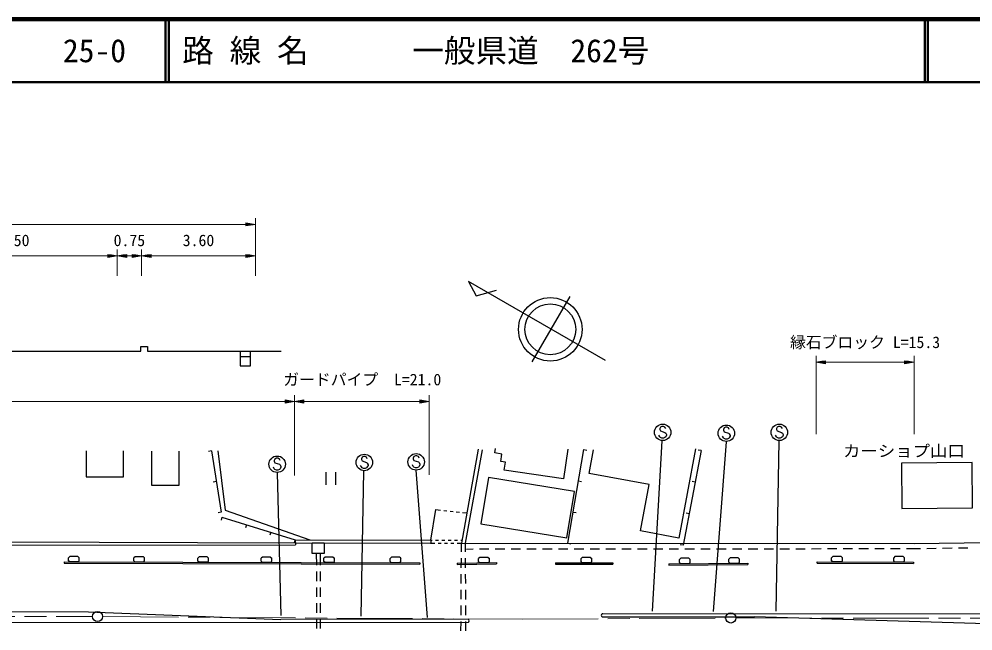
# Model space of a CAD drawing. Units: millimetres, scale not verified. Extents: x 40000 to 680000, y 20000 to 380000.
# Drawn here: x 154593 to 305368, y 283199 to 380000 of the extents above; entities that cross this region are included whole.
import ezdxf
from ezdxf.enums import TextEntityAlignment as Align

# ---------------------------------------------------------------- set-up
doc = ezdxf.new("R2010")
doc.units = ezdxf.units.MM
doc.header["$LTSCALE"] = 1000
doc.linetypes.add('CHAIN', pattern=[18.5, 12, -1.5, 3.5, -1.5])
for name, color, linetype, lineweight in [('M-BGD', 7, 'Continuous', 25), ('M-BMK', 2, 'CHAIN', 13), ('M-BMK-SRVR', 3, 'Continuous', 25), ('M-STR-HTXT', 7, 'Continuous', 13), ('M-STR-STRC', 7, 'Continuous', 25), ('M-STR-STRD', 7, 'Continuous', 25), ('M-TTL', 2, 'Continuous', 140), ('M-TTL-LINE', 7, 'Continuous', 50)]:
    doc.layers.add(name, color=color, linetype=linetype, lineweight=lineweight)
doc.layers.add('M-TTL-TXT', color=7, linetype='Continuous')
doc.styles.add('ＭＳ ゴシック', font='')
doc.styles.get('ＭＳ ゴシック').set_extended_font_data('MS Gothic')

msp = doc.modelspace()

# ---------------------------------------------------------------- linework, layer by layer
at = {"layer": 'M-BGD'}
for p, q in [((225651, 338500), (226838, 336188)), ((247294, 325987), (225651, 338500)), ((226838, 336188), (230070, 337087)), ((235690, 325789), (241702, 336114)), ((191170, 326583), (189515, 326583)), ((165180, 311712), (165180, 307577)), ((175506, 311620), (175506, 306260)), ((185030, 311671), (184535, 311594)), ((185030, 311671), (186540, 301987)), ((224591, 297079), (227205, 311970)), ((225165, 297079), (227848, 311854)), ((229789, 311352), (229889, 312042)), ((230928, 311187), (229789, 311352)), ((230755, 309992), (230928, 311187)), ((241316, 311950), (240638, 307268)), ((241316, 297067), (243839, 311891)), ((243839, 311891), (244332, 311807)), ((243839, 311891), (244332, 311807)), ((244722, 308116), (245414, 311835)), ((261504, 312028), (258876, 297901)), ((262406, 311726), (259581, 296752)), ((262406, 311726), (261915, 311819)), ((231463, 309890), (230755, 309992)), ((231280, 308622), (231463, 309890)), ((203102, 308323), (203102, 306323)), ((204602, 308323), (204602, 306323)), ((240638, 307268), (231280, 308622)), ((254169, 306359), (244722, 308116)), ((185785, 306829), (185291, 306752)), ((228780, 307483), (227584, 300158)), ((242363, 305266), (228780, 307483)), ((242998, 306950), (243491, 306866)), ((252805, 299030), (254169, 306359)), ((261464, 306735), (260973, 306827)), ((241167, 297940), (242363, 305266)), ((186540, 301987), (186046, 301910)), ((186540, 301987), (186046, 301910)), ((220486, 302388), (221219, 302313)), ((221717, 302262), (222214, 302212)), ((222712, 302161), (223209, 302110)), ((223707, 302060), (224204, 302009)), ((224701, 301958), (225435, 301883)), ((242157, 302008), (242650, 301925)), ((260523, 301743), (260031, 301836)), ((186664, 301190), (186517, 300713)), ((186664, 301190), (198247, 297611)), ((227584, 300158), (241167, 297940)), ((190525, 299997), (190378, 299520)), ((194386, 298804), (194239, 298327)), ((258876, 297901), (252805, 299030)), ((198247, 297611), (198099, 297134)), ((198247, 297611), (198099, 297134)), ((198246, 297142), (219654, 297109)), ((198247, 297611), (198283, 296837)), ((219652, 297109), (220335, 297104)), ((219655, 297578), (219654, 297109)), ((219655, 297578), (219914, 297576)), ((220414, 297573), (220914, 297570)), ((220835, 297101), (221335, 297098)), ((221414, 297567), (221914, 297564)), ((221835, 297095), (222335, 297092)), ((222414, 297561), (222914, 297558)), ((222835, 297089), (223335, 297086)), ((223414, 297555), (223914, 297552)), ((223835, 297083), (224518, 297079)), ((224414, 297549), (224673, 297548)), ((224511, 295699), (224518, 297079)), ((225171, 295699), (225165, 297079)), ((241316, 297067), (241809, 296983)), ((226355, 296110), (225336, 296109)), ((228855, 296112), (227355, 296111)), ((231355, 296115), (229855, 296113)), ((233855, 296117), (232355, 296116)), ((236355, 296120), (234855, 296118)), ((238855, 296122), (237355, 296121)), ((241355, 296124), (239855, 296123)), ((243855, 296127), (242355, 296125)), ((246355, 296129), (244855, 296128)), ((248855, 296132), (247355, 296130)), ((251355, 296134), (249855, 296133)), ((253855, 296136), (252355, 296135)), ((256355, 296139), (254855, 296137)), ((258855, 296141), (257355, 296140)), ((259581, 296752), (259090, 296845)), ((259581, 296752), (259090, 296845)), ((261355, 296144), (259855, 296142)), ((263855, 296146), (262355, 296144)), ((266355, 296148), (264855, 296147)), ((268855, 296151), (267355, 296149)), ((271355, 296153), (269855, 296152)), ((273855, 296156), (272355, 296154)), ((276355, 296158), (274855, 296156)), ((278855, 296160), (277355, 296159)), ((281355, 296163), (279855, 296161)), ((283855, 296165), (282355, 296164)), ((286355, 296167), (284855, 296166)), ((288855, 296170), (287355, 296168)), ((291355, 296172), (289855, 296171)), ((293855, 296175), (292355, 296173)), ((295874, 296177), (294855, 296176)), ((297073, 296195), (295874, 296177)), ((299573, 296233), (298073, 296210)), ((302073, 296271), (300573, 296248)), ((304572, 296309), (303072, 296286)), ((162603, 294963), (162403, 294777)), ((162403, 294294), (162403, 294777)), ((162603, 294109), (162403, 294294)), ((163905, 294963), (162603, 294963)), ((163905, 294109), (162603, 294109)), ((163905, 294963), (164105, 294777)), ((163905, 294109), (164105, 294294)), ((164105, 294294), (164105, 294777)), ((172934, 294940), (172734, 294754)), ((172734, 294271), (172734, 294754)), ((172934, 294086), (172734, 294271)), ((174236, 294940), (172934, 294940)), ((174236, 294086), (172934, 294086)), ((174236, 294940), (174436, 294754)), ((174236, 294086), (174436, 294271)), ((174436, 294271), (174436, 294754)), ((183043, 294917), (182843, 294732)), ((182843, 294249), (182843, 294732)), ((183043, 294063), (182843, 294249)), ((184345, 294917), (183043, 294917)), ((184345, 294063), (183043, 294063)), ((184345, 294917), (184545, 294732)), ((184345, 294063), (184545, 294249)), ((184545, 294249), (184545, 294732)), ((193049, 294895), (192849, 294709)), ((192849, 294226), (192849, 294709)), ((193049, 294041), (192849, 294226)), ((194351, 294895), (193049, 294895)), ((194351, 294041), (193049, 294041)), ((194351, 294895), (194551, 294709)), ((194351, 294041), (194551, 294226)), ((194551, 294226), (194551, 294709)), ((201577, 295451), (201582, 293583)), ((202177, 295453), (202182, 293585)), ((202952, 294873), (202752, 294687)), ((202752, 294204), (202752, 294687)), ((202952, 294019), (202752, 294204)), ((204253, 294873), (202952, 294873)), ((204253, 294019), (202952, 294019)), ((204253, 294873), (204453, 294687)), ((204253, 294019), (204453, 294204)), ((204453, 294204), (204453, 294687)), ((213460, 294850), (213260, 294664)), ((213260, 294181), (213260, 294664)), ((213460, 293995), (213260, 294181)), ((214762, 294850), (213460, 294850)), ((214762, 294850), (214962, 294664)), ((214762, 293995), (214962, 294181)), ((214962, 294181), (214962, 294664)), ((224498, 293199), (224506, 294699)), ((225180, 293199), (225174, 294699)), ((227428, 294827), (227228, 294642)), ((227228, 294159), (227228, 294642)), ((227428, 293973), (227228, 294159)), ((228730, 294827), (227428, 294827)), ((228730, 294827), (228930, 294642)), ((228730, 293973), (228930, 294159)), ((228930, 294159), (228930, 294642)), ((243626, 294830), (243426, 294645)), ((243426, 294162), (243426, 294645)), ((243626, 293976), (243426, 294162)), ((244927, 294830), (243626, 294830)), ((244927, 294830), (245127, 294645)), ((244927, 293976), (245127, 294162)), ((245127, 294162), (245127, 294645)), ((259174, 294692), (258974, 294507)), ((258974, 294024), (258974, 294507)), ((259174, 293838), (258974, 294024)), ((260476, 294692), (259174, 294692)), ((260476, 294692), (260676, 294507)), ((260476, 293838), (260676, 294024)), ((260676, 294024), (260676, 294507)), ((266977, 294748), (266777, 294563)), ((266777, 294080), (266777, 294563)), ((266977, 293894), (266777, 294080)), ((268279, 294748), (266977, 294748)), ((268279, 294748), (268479, 294563)), ((268279, 293894), (268479, 294080)), ((268479, 294080), (268479, 294563)), ((283235, 294962), (283035, 294776)), ((283035, 294293), (283035, 294776)), ((283235, 294108), (283035, 294293)), ((284537, 294962), (283235, 294962)), ((284537, 294962), (284737, 294776)), ((284537, 294108), (284737, 294293)), ((284737, 294293), (284737, 294776)), ((293049, 294950), (292849, 294765)), ((292849, 294282), (292849, 294765)), ((293049, 294096), (292849, 294282)), ((294351, 294950), (293049, 294950)), ((294351, 294950), (294551, 294765)), ((294351, 294096), (294551, 294282)), ((294551, 294282), (294551, 294765)), ((201585, 292583), (201588, 291083)), ((202185, 292585), (202188, 291085)), ((214762, 293995), (213460, 293995)), ((224486, 290699), (224493, 292199)), ((225189, 290699), (225184, 292199)), ((201591, 290083), (201594, 288583)), ((202191, 290085), (202194, 288585)), ((224473, 288200), (224480, 289700)), ((225199, 288199), (225193, 289699)), ((201597, 287583), (201601, 286083)), ((202197, 287585), (202201, 286085)), ((224460, 285700), (224468, 287200)), ((225208, 285699), (225203, 287199)), ((201603, 285083), (201607, 283583)), ((202203, 285085), (202207, 283585)), ((224447, 283200), (224455, 284700)), ((225218, 283199), (225212, 284699))]:
    msp.add_line(p, q, dxfattribs=at)
for points in [[(72171, 322213), (73472, 327489), (89801, 327489), (89801, 328396), (90658, 328396), (90658, 327489), (128593, 327489), (128593, 328327), (135997, 328327), (135997, 327484), (173863, 327484), (173863, 328194), (174883, 328194), (174883, 327470), (196003, 327470)], [(189515, 327470), (189515, 325149), (191170, 325149), (191170, 327470)], [(165180, 307577), (171117, 307577), (171117, 311712)], [(175506, 306260), (179919, 306260), (179919, 311620)], [(186018, 311689), (187167, 302327), (200563, 297608)], [(198247, 297611), (219655, 297578), (220486, 302388)], [(67115, 300833), (89695, 297533), (198283, 297142)], [(67116, 300128), (89043, 296714), (198283, 296837)], [(224518, 297079), (296077, 297029), (311896, 297224), (340146, 297094)]]:
    msp.add_lwpolyline(points, dxfattribs=at)
for points in [[(294149, 302587), (305319, 302660), (305272, 309822), (294102, 309749)], [(200927, 297138), (202838, 297135), (202836, 295452), (200925, 295455)]]:
    msp.add_lwpolyline(points, close=True, dxfattribs=at)
for radius in [5016, 4013]:
    msp.add_circle((238562, 330911), radius, dxfattribs=at)
at = {"layer": 'M-BMK'}
for p, q in [((67930, 285470), (166205, 285472)), ((267913, 285250), (366952, 285166))]:
    msp.add_line(p, q, dxfattribs=at)
msp.add_lwpolyline([(167805, 285467), (234134, 285048), (266313, 285246)], dxfattribs=at)
at = {"layer": 'M-BMK-SRVR'}
for centre in [(167005, 285472), (267113, 285251)]:
    msp.add_circle(centre, 800, dxfattribs=at)
at = {"layer": 'M-STR-HTXT'}
for p, q in [((191955, 339404), (191955, 348524)), ((137385, 347524), (170107, 347524)), ((170107, 347524), (173948, 347524)), ((173948, 347524), (190455, 347524)), ((191955, 347524), (190455, 347774)), ((190455, 347774), (190455, 347274)), ((190755, 347724), (190455, 347724)), ((190455, 347674), (191055, 347674)), ((191355, 347624), (190455, 347624)), ((190455, 347574), (191655, 347574)), ((191955, 347524), (190455, 347274)), ((191955, 347524), (190455, 347524)), ((190455, 347474), (191655, 347474)), ((191355, 347424), (190455, 347424)), ((190455, 347374), (191055, 347374)), ((190755, 347324), (190455, 347324)), ((138885, 342524), (168607, 342524)), ((170107, 342524), (168607, 342774)), ((168607, 342774), (168607, 342274)), ((168907, 342724), (168607, 342724)), ((168607, 342674), (169207, 342674)), ((169507, 342624), (168607, 342624)), ((168607, 342574), (169807, 342574)), ((170107, 342524), (168607, 342274)), ((170107, 342524), (168607, 342524)), ((168607, 342474), (169807, 342474)), ((169507, 342424), (168607, 342424)), ((168607, 342374), (169207, 342374)), ((168907, 342324), (168607, 342324)), ((170107, 339404), (170107, 343524)), ((170107, 342524), (171607, 342774)), ((170107, 342524), (171607, 342274)), ((170107, 342524), (171607, 342524)), ((171607, 342574), (170407, 342574)), ((171607, 342474), (170407, 342474)), ((170707, 342624), (171607, 342624)), ((170707, 342424), (171607, 342424)), ((171607, 342674), (171007, 342674)), ((171607, 342374), (171007, 342374)), ((171307, 342724), (171607, 342724)), ((171307, 342324), (171607, 342324)), ((171607, 342274), (171607, 342774)), ((171607, 342524), (172448, 342524)), ((173948, 342524), (172448, 342774)), ((172448, 342774), (172448, 342274)), ((172748, 342724), (172448, 342724)), ((172448, 342674), (173048, 342674)), ((173348, 342624), (172448, 342624)), ((172448, 342574), (173648, 342574)), ((173948, 342524), (172448, 342274)), ((173948, 342524), (172448, 342524)), ((172448, 342474), (173648, 342474)), ((173348, 342424), (172448, 342424)), ((172448, 342374), (173048, 342374)), ((172748, 342324), (172448, 342324)), ((173948, 339404), (173948, 343524)), ((173948, 342524), (175448, 342774)), ((173948, 342524), (175448, 342274)), ((173948, 342524), (175448, 342524)), ((175448, 342574), (174248, 342574)), ((175448, 342474), (174248, 342474)), ((174548, 342624), (175448, 342624)), ((174548, 342424), (175448, 342424)), ((175448, 342674), (174848, 342674)), ((175448, 342374), (174848, 342374)), ((175148, 342724), (175448, 342724)), ((175148, 342324), (175448, 342324)), ((175448, 342274), (175448, 342774)), ((175448, 342524), (190455, 342524)), ((191955, 342524), (190455, 342774)), ((190455, 342774), (190455, 342274)), ((190755, 342724), (190455, 342724)), ((190455, 342674), (191055, 342674)), ((191355, 342624), (190455, 342624)), ((190455, 342574), (191655, 342574)), ((191955, 342524), (190455, 342274)), ((191955, 342524), (190455, 342524)), ((190455, 342474), (191655, 342474)), ((191355, 342424), (190455, 342424)), ((190455, 342374), (191055, 342374)), ((190755, 342324), (190455, 342324)), ((280577, 314310), (280577, 326704)), ((280577, 325704), (282077, 325954)), ((280577, 325704), (282077, 325454)), ((280577, 325704), (282077, 325704)), ((282077, 325754), (280877, 325754)), ((281177, 325804), (282077, 325804)), ((282077, 325854), (281477, 325854)), ((281777, 325904), (282077, 325904)), ((282077, 325454), (282077, 325954)), ((282077, 325704), (294565, 325704)), ((296065, 325704), (294565, 325954)), ((294565, 325954), (294565, 325454)), ((294865, 325904), (294565, 325904)), ((294565, 325854), (295165, 325854)), ((295465, 325804), (294565, 325804)), ((294565, 325754), (295765, 325754)), ((296065, 325704), (294565, 325454)), ((296065, 325704), (294565, 325704)), ((296065, 314310), (296065, 326704)), ((282077, 325654), (280877, 325654)), ((281177, 325604), (282077, 325604)), ((282077, 325554), (281477, 325554)), ((281777, 325504), (282077, 325504)), ((294565, 325654), (295765, 325654)), ((295465, 325604), (294565, 325604)), ((294565, 325554), (295165, 325554)), ((294865, 325504), (294565, 325504)), ((198128, 319508), (196628, 319758)), ((196628, 319758), (196628, 319258)), ((196928, 319708), (196628, 319708)), ((196628, 319658), (197228, 319658)), ((198128, 307815), (198128, 320508)), ((198128, 319508), (199628, 319758)), ((199628, 319658), (199028, 319658)), ((199328, 319708), (199628, 319708)), ((199628, 319258), (199628, 319758)), ((219418, 319508), (217918, 319758)), ((217918, 319758), (217918, 319258)), ((218218, 319708), (217918, 319708)), ((217918, 319658), (218518, 319658)), ((219418, 307890), (219418, 320508)), ((68611, 319508), (196628, 319508)), ((197528, 319608), (196628, 319608)), ((196628, 319558), (197828, 319558)), ((198128, 319508), (196628, 319258)), ((198128, 319508), (196628, 319508)), ((196628, 319458), (197828, 319458)), ((197528, 319408), (196628, 319408)), ((196628, 319358), (197228, 319358)), ((196928, 319308), (196628, 319308)), ((198128, 319508), (199628, 319258)), ((198128, 319508), (199628, 319508)), ((199628, 319558), (198428, 319558)), ((199628, 319458), (198428, 319458)), ((198728, 319608), (199628, 319608)), ((198728, 319408), (199628, 319408)), ((199628, 319358), (199028, 319358)), ((199328, 319308), (199628, 319308)), ((199628, 319508), (217918, 319508)), ((218818, 319608), (217918, 319608)), ((217918, 319558), (219118, 319558)), ((219418, 319508), (217918, 319258)), ((219418, 319508), (217918, 319508)), ((217918, 319458), (219118, 319458)), ((218818, 319408), (217918, 319408)), ((217918, 319358), (218518, 319358)), ((218218, 319308), (217918, 319308))]:
    msp.add_line(p, q, dxfattribs=at)
at = {"layer": 'M-STR-STRC'}
for p, q in [((255980, 315445), (255862, 315209)), ((255862, 315209), (255862, 315091)), ((256216, 315564), (255980, 315445)), ((256453, 315564), (256216, 315564)), ((256689, 315445), (256453, 315564)), ((256807, 315209), (256689, 315445)), ((266037, 315306), (265919, 315069)), ((266273, 315424), (266037, 315306)), ((266510, 315424), (266273, 315424)), ((266746, 315306), (266510, 315424)), ((266864, 315069), (266746, 315306)), ((274418, 315445), (274300, 315209)), ((274300, 315209), (274300, 315091)), ((274654, 315564), (274418, 315445)), ((274890, 315564), (274654, 315564)), ((275127, 315445), (274890, 315564)), ((275245, 315209), (275127, 315445)), ((255862, 313909), (255743, 314145)), ((255862, 315091), (255980, 314854)), ((255980, 313791), (255862, 313909)), ((255980, 314854), (256689, 314618)), ((256216, 313673), (255980, 313791)), ((256453, 313673), (256216, 313673)), ((256689, 313791), (256453, 313673)), ((256689, 314618), (256807, 314500)), ((256807, 313909), (256689, 313791)), ((256807, 314500), (256925, 314264)), ((256925, 314145), (256807, 313909)), ((256925, 314264), (256925, 314145)), ((265919, 313769), (265801, 314006)), ((265919, 315069), (265919, 314951)), ((265919, 314951), (266037, 314715)), ((266037, 313651), (265919, 313769)), ((266037, 314715), (266746, 314478)), ((266273, 313533), (266037, 313651)), ((266746, 313651), (266510, 313533)), ((266746, 314478), (266864, 314360)), ((266864, 313769), (266746, 313651)), ((266864, 314360), (266982, 314124)), ((266982, 314006), (266864, 313769)), ((266982, 314124), (266982, 314006)), ((274300, 313909), (274181, 314145)), ((274300, 315091), (274418, 314854)), ((274418, 313791), (274300, 313909)), ((274418, 314854), (275127, 314618)), ((274654, 313673), (274418, 313791)), ((274890, 313673), (274654, 313673)), ((275127, 313791), (274890, 313673)), ((275127, 314618), (275245, 314500)), ((275245, 313909), (275127, 313791)), ((275245, 314500), (275363, 314264)), ((275363, 314145), (275245, 313909)), ((275363, 314264), (275363, 314145)), ((254712, 286302), (256260, 313269)), ((266367, 313097), (264303, 286259)), ((266510, 313533), (266273, 313533)), ((274281, 286345), (274754, 313269)), ((208814, 310679), (208696, 310442)), ((209051, 310797), (208814, 310679)), ((209287, 310797), (209051, 310797)), ((209523, 310679), (209287, 310797)), ((209641, 310442), (209523, 310679)), ((217009, 310772), (216891, 310536)), ((217245, 310890), (217009, 310772)), ((217482, 310890), (217245, 310890)), ((217718, 310772), (217482, 310890)), ((217836, 310536), (217718, 310772)), ((194914, 308863), (194796, 309099)), ((195032, 310399), (194914, 310163)), ((194914, 310163), (194914, 310045)), ((194914, 310045), (195032, 309809)), ((195269, 310518), (195032, 310399)), ((195032, 309809), (195741, 309572)), ((195505, 310518), (195269, 310518)), ((195741, 310399), (195505, 310518)), ((195860, 310163), (195741, 310399)), ((195741, 309572), (195860, 309454)), ((195860, 309454), (195978, 309218)), ((195978, 309099), (195860, 308863)), ((195978, 309218), (195978, 309099)), ((208696, 309142), (208578, 309379)), ((208696, 310442), (208696, 310324)), ((208696, 310324), (208814, 310088)), ((208814, 309024), (208696, 309142)), ((208814, 310088), (209523, 309852)), ((209523, 309852), (209641, 309733)), ((209641, 309142), (209523, 309024)), ((209641, 309733), (209760, 309497)), ((209760, 309379), (209641, 309142)), ((209760, 309497), (209760, 309379)), ((216891, 309236), (216772, 309472)), ((216891, 310536), (216891, 310417)), ((216891, 310417), (217009, 310181)), ((217009, 309117), (216891, 309236)), ((217009, 310181), (217718, 309945)), ((217245, 308999), (217009, 309117)), ((217718, 309117), (217482, 308999)), ((217718, 309945), (217836, 309826)), ((217836, 309236), (217718, 309117)), ((217836, 309826), (217954, 309590)), ((217954, 309472), (217836, 309236)), ((217954, 309590), (217954, 309472)), ((195032, 308745), (194914, 308863)), ((195269, 308627), (195032, 308745)), ((195505, 308627), (195269, 308627)), ((196040, 285621), (195446, 308227)), ((195741, 308745), (195505, 308627)), ((195860, 308863), (195741, 308745)), ((208670, 285529), (209082, 308501)), ((209051, 308906), (208814, 309024)), ((209287, 308906), (209051, 308906)), ((209523, 309024), (209287, 308906)), ((217482, 308999), (217245, 308999)), ((219150, 285346), (217365, 308638))]:
    msp.add_line(p, q, dxfattribs=at)
for centre in [(256334, 314618), (266391, 314478), (274772, 314618), (195387, 309572), (209169, 309852), (217363, 309945)]:
    msp.add_circle(centre, 1300, dxfattribs=at)
at = {"layer": 'M-STR-STRD'}
for p, q in [((161703, 294111), (217919, 293985)), ((161703, 294111), (161703, 293911)), ((280732, 294111), (295961, 294093)), ((280733, 293911), (280732, 294111)), ((284537, 294108), (283235, 294108)), ((294351, 294096), (293049, 294096)), ((295961, 294093), (295960, 293893)), ((161703, 293911), (217918, 293785)), ((217919, 293985), (217918, 293785)), ((223854, 293932), (230039, 294003)), ((223854, 293932), (223854, 293732)), ((223854, 293732), (230039, 293803)), ((228730, 293973), (227428, 293973)), ((230039, 294003), (230039, 293803)), ((239405, 293968), (248432, 293985)), ((239405, 293968), (239405, 293768)), ((239405, 293768), (248430, 293785)), ((244927, 293976), (243626, 293976)), ((248432, 293985), (248430, 293785)), ((257298, 293825), (257297, 293625)), ((257297, 293625), (269777, 293714)), ((257298, 293825), (269774, 293914)), ((260476, 293838), (259174, 293838)), ((268279, 293894), (266977, 293894)), ((269774, 293914), (269777, 293714)), ((280733, 293911), (295960, 293893)), ((225581, 285042), (195944, 285021)), ((246883, 285919), (340845, 285965)), ((246883, 285419), (270829, 285431)), ((225581, 284542), (67131, 284431))]:
    msp.add_line(p, q, dxfattribs=at)
for points in [[(67129, 286640), (165556, 286224), (195944, 285021)], [(340853, 284174), (307521, 284331), (270829, 285431)]]:
    msp.add_lwpolyline(points, dxfattribs=at)
for centre, radius, start, end in [((225490, 284792), 266, 290.10173, 69.97884), ((246874, 285669), 250, 88.02308, 272.03229)]:
    msp.add_arc(centre, radius, start, end, dxfattribs=at)
at = {"layer": 'M-TTL'}
msp.add_line((680000, 380000), (40000, 380000), dxfattribs=at)
at = {"layer": 'M-TTL-LINE'}
for p, q in [((177750, 380000), (177750, 370000)), ((178250, 380000), (178250, 370000)), ((297750, 380000), (297750, 370000)), ((298250, 380000), (298250, 370000)), ((40000, 370000), (680000, 370000))]:
    msp.add_line(p, q, dxfattribs=at)

# ---------------------------------------------------------------- texts
at = {"layer": 'M-BGD', "style": 'ＭＳ ゴシック', "width": 1.1}
msp.add_text('カーショプ山口', height=1833, dxfattribs=at).set_placement((294454, 310204), align=Align.BOTTOM_CENTER)
at = {"layer": 'M-STR-HTXT', "style": 'ＭＳ ゴシック'}
for s, p in [('6.50', (153746, 343524)), ('0.75', (172028, 343524)), ('3.60', (182952, 343524)), ('縁石ブロック L=15.3', (288321, 327402)), ('ガードパイプ  L=21.0', (208843, 321506))]:
    msp.add_text(s, height=1833, dxfattribs=at).set_placement(p, align=Align.BOTTOM_CENTER)
at = {"layer": 'M-TTL-TXT', "style": 'ＭＳ ゴシック'}
for s, p in [('路 線 名', (180380, 375000)), ('一般県道\u3000262号', (216734, 375000)), ('25-0', (161521, 375000))]:
    msp.add_text(s, height=3666, dxfattribs=at).set_placement(p, align=Align.MIDDLE_LEFT)

doc.saveas('drawing.dxf')
